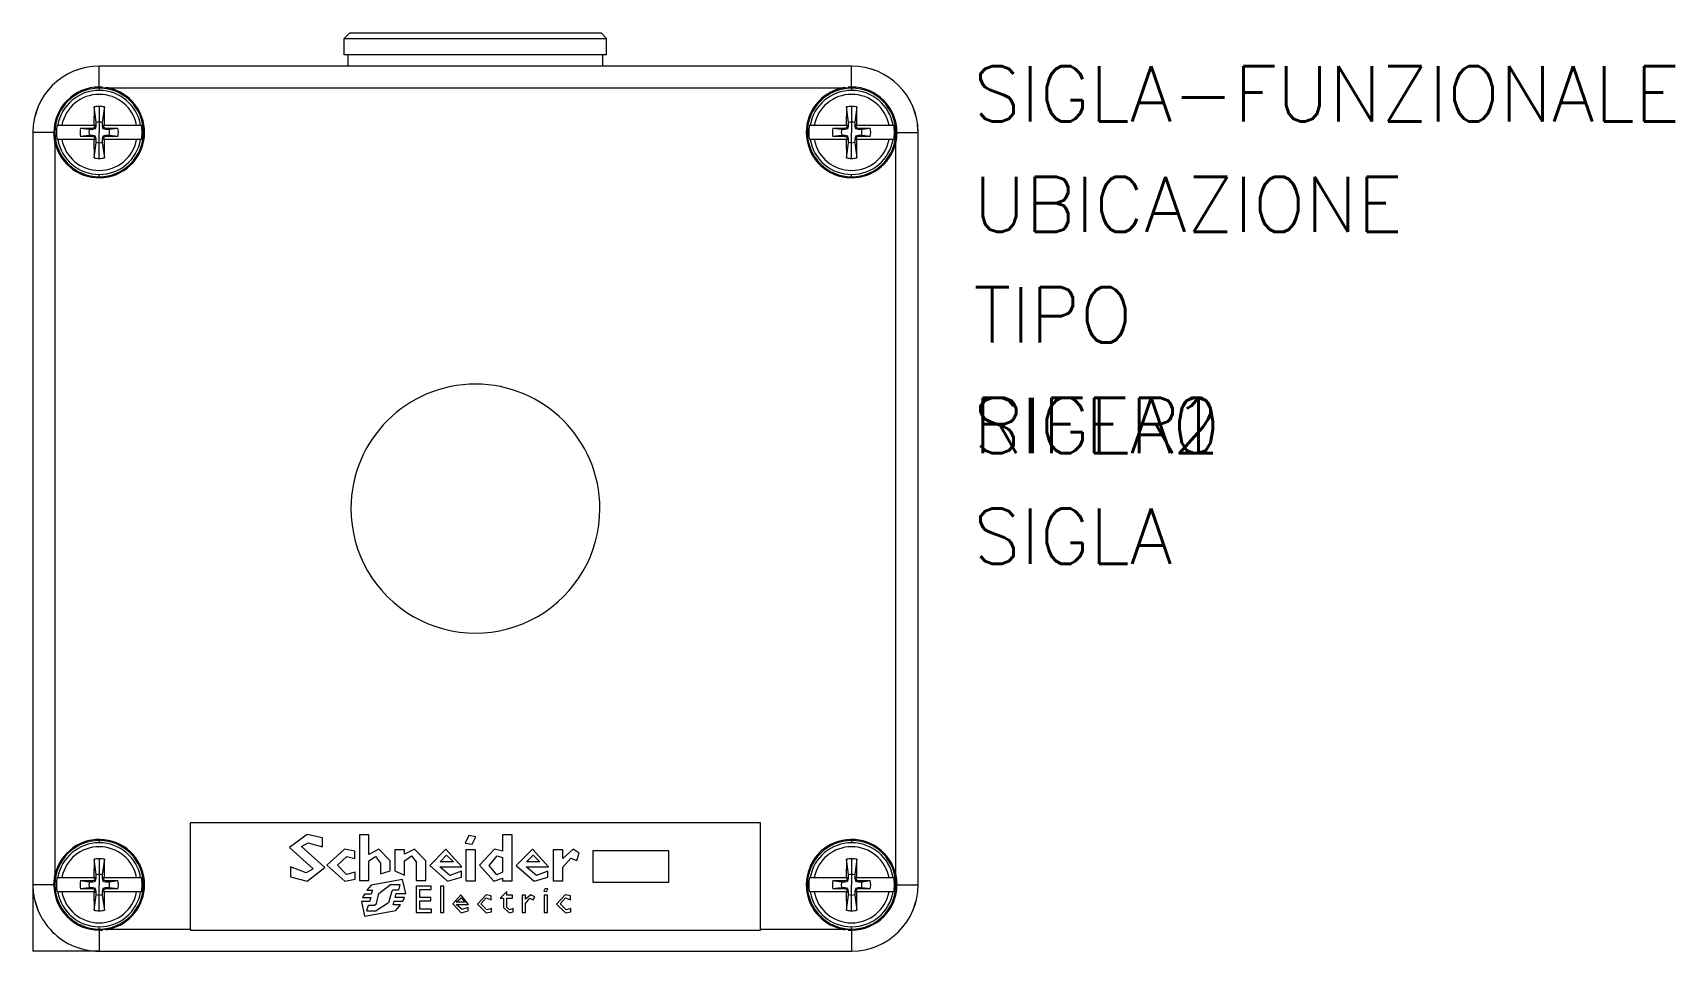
# Model space of a CAD drawing. Extents: x 0 to 74.2, y 0 to 41.5.
import ezdxf

# ---------------------------------------------------------------- set-up
doc = ezdxf.new("R2010")
doc.units = 0
doc.header["$LTSCALE"] = 4
doc.layers.get('0').update_dxf_attribs({"linetype": 'CONTINUOUS'})
doc.styles.get("Standard").update_dxf_attribs({"font": 'romans.shx'})

# ---------------------------------------------------------------- blocks, each defined once
blk = doc.blocks.new('FACEFEAT')
at = {"color": 0}
for p, q in [((34, 40), (-34, 40)), ((-34.65, 37.37), (-34.65, 37.81)), ((-34, 38), (-34, 38.1)), ((-33.35, 37.81), (-33.35, 37.37)), ((33.1, 38), (-33.1, 38)), ((33.35, 37.37), (33.35, 37.81)), ((34, 38), (34, 38.1)), ((34.65, 37.81), (34.65, 37.37)), ((-34.38, 34.6), (-34.38, 35.69)), ((-33.62, 35.69), (-33.62, 34.6)), ((33.62, 34.6), (33.62, 35.69)), ((34.38, 35.69), (34.38, 34.6)), ((-34.94, 34.28), (-34.58, 34.28)), ((-34.65, 34.48), (-34.65, 34.38)), ((-34.6, 34.38), (-34.65, 34.38)), ((-34.6, 34.38), (-34.43, 34.43)), ((-34.58, 34.28), (-34.6, 34.38)), ((-34.58, 34.28), (-34.34, 34.34)), ((-34.43, 34.43), (-34.38, 34.6)), ((-34.34, 34.34), (-34.43, 34.43)), ((-34.28, 34.58), (-34.38, 34.6)), ((-34.34, 34.34), (-34.28, 34.58)), ((-34.28, 34.58), (-34.28, 34.94)), ((-33.72, 34.94), (-33.72, 34.58)), ((-33.72, 34.58), (-33.62, 34.6)), ((-33.72, 34.58), (-33.66, 34.34)), ((-33.66, 34.34), (-33.57, 34.43)), ((-33.66, 34.34), (-33.42, 34.28)), ((-33.62, 34.6), (-33.57, 34.43)), ((-33.57, 34.43), (-33.4, 34.38)), ((-33.42, 34.28), (-33.4, 34.38)), ((-33.42, 34.28), (-33.06, 34.28)), ((-33.4, 34.38), (-33.35, 34.38)), ((-33.35, 34.48), (-33.35, 34.38)), ((33.06, 34.28), (33.42, 34.28)), ((33.35, 34.48), (33.35, 34.38)), ((33.4, 34.38), (33.35, 34.38)), ((33.4, 34.38), (33.57, 34.43)), ((33.42, 34.28), (33.4, 34.38)), ((33.42, 34.28), (33.66, 34.34)), ((33.57, 34.43), (33.62, 34.6)), ((33.66, 34.34), (33.57, 34.43)), ((33.72, 34.58), (33.62, 34.6)), ((33.66, 34.34), (33.72, 34.58)), ((33.72, 34.58), (33.72, 34.94)), ((34.28, 34.94), (34.28, 34.58)), ((34.28, 34.58), (34.38, 34.6)), ((34.28, 34.58), (34.34, 34.34)), ((34.34, 34.34), (34.43, 34.43)), ((34.34, 34.34), (34.58, 34.28)), ((34.38, 34.6), (34.43, 34.43)), ((34.43, 34.43), (34.6, 34.38)), ((34.58, 34.28), (34.6, 34.38)), ((34.58, 34.28), (34.94, 34.28)), ((34.6, 34.38), (34.65, 34.38)), ((34.65, 34.48), (34.65, 34.38)), ((-40, 34), (-40, -34)), ((-38, 34), (-37.8, 34)), ((-38, 33.1), (-38, -33.1)), ((-36.35, 34), (-34.93, 34)), ((-34.58, 33.72), (-34.94, 33.72)), ((-34.93, 34), (-34, 34)), ((-34.6, 33.62), (-34.65, 33.62)), ((-34.65, 33.52), (-34.65, 33.62)), ((-34.58, 33.72), (-34.6, 33.62)), ((-34.43, 33.57), (-34.6, 33.62)), ((-34.34, 33.66), (-34.58, 33.72)), ((-34.34, 33.66), (-34.43, 33.57)), ((-34.38, 33.4), (-34.43, 33.57)), ((-34.28, 33.42), (-34.38, 33.4)), ((-34.38, 32.31), (-34.38, 33.4)), ((-34.28, 33.42), (-34.34, 33.66)), ((-34.28, 33.06), (-34.28, 33.42)), ((-33.07, 34), (-34, 34)), ((-33.66, 33.66), (-33.72, 33.42)), ((-33.72, 33.42), (-33.62, 33.4)), ((-33.72, 33.42), (-33.72, 33.06)), ((-33.42, 33.72), (-33.66, 33.66)), ((-33.66, 33.66), (-33.57, 33.57)), ((-33.57, 33.57), (-33.62, 33.4)), ((-33.62, 33.4), (-33.62, 32.31)), ((-33.4, 33.62), (-33.57, 33.57)), ((-33.42, 33.72), (-33.4, 33.62)), ((-33.06, 33.72), (-33.42, 33.72)), ((-33.4, 33.62), (-33.35, 33.62)), ((-33.35, 33.52), (-33.35, 33.62)), ((-31.65, 34), (-33.07, 34)), ((-30, 34), (-30.2, 34)), ((30, 34), (30.2, 34)), ((31.65, 34), (33.07, 34)), ((33.42, 33.72), (33.06, 33.72)), ((33.07, 34), (34, 34)), ((33.4, 33.62), (33.35, 33.62)), ((33.35, 33.52), (33.35, 33.62)), ((33.42, 33.72), (33.4, 33.62)), ((33.57, 33.57), (33.4, 33.62)), ((33.66, 33.66), (33.42, 33.72)), ((33.66, 33.66), (33.57, 33.57)), ((33.62, 33.4), (33.57, 33.57)), ((33.72, 33.42), (33.62, 33.4)), ((33.62, 32.31), (33.62, 33.4)), ((33.72, 33.42), (33.66, 33.66)), ((33.72, 33.06), (33.72, 33.42)), ((34.93, 34), (34, 34)), ((34.34, 33.66), (34.28, 33.42)), ((34.28, 33.42), (34.38, 33.4)), ((34.28, 33.42), (34.28, 33.06)), ((34.58, 33.72), (34.34, 33.66)), ((34.34, 33.66), (34.43, 33.57)), ((34.43, 33.57), (34.38, 33.4)), ((34.38, 33.4), (34.38, 32.31)), ((34.6, 33.62), (34.43, 33.57)), ((34.58, 33.72), (34.6, 33.62)), ((34.94, 33.72), (34.58, 33.72)), ((34.6, 33.62), (34.65, 33.62)), ((34.65, 33.52), (34.65, 33.62)), ((36.35, 34), (34.93, 34)), ((38, 34), (37.8, 34)), ((38, 25.75), (38, 33.1)), ((40, -34), (40, 34)), ((-34.65, 30.19), (-34.65, 30.63)), ((-34, 30), (-34, 29.9)), ((-33.35, 30.63), (-33.35, 30.19)), ((33.35, 30.19), (33.35, 30.63)), ((34, 30), (34, 29.9)), ((34.65, 30.63), (34.65, 30.19)), ((38, 25.75), (28.4, 25.75)), ((28.4, 25.75), (28.4, -25.75)), ((38.1, -25.75), (38.1, 25.75)), ((33.75, 17.49), (30.94, 17.49)), ((30.94, 17.49), (30.94, 10.6)), ((33.75, 10.6), (33.75, 17.49)), ((-43, 11.35), (-42.5, 11.85)), ((-41, 11.85), (-42.5, 11.85)), ((-40, 11.5), (-41, 11.5)), ((30.94, 10.6), (33.75, 10.6)), ((31.81, 9.16), (31.13, 9.39)), ((30.83, 7.91), (30.83, 7.04)), ((31.64, 7.91), (30.83, 7.91)), ((33.63, 7.91), (32.42, 7.91)), ((33.63, 7.04), (33.63, 7.91)), ((35.35, 8.58), (35.01, 8.58)), ((36.46, 8.61), (36.15, 8.61)), ((30.83, 7.04), (33.63, 7.04)), ((32.38, 4.6), (32.38, 6.6)), ((33.31, 6.55), (32.77, 6.55)), ((34.94, 6.52), (34.94, 6.21)), ((36.52, 6.52), (34.94, 6.52)), ((34.94, 6.21), (36.52, 6.21)), ((36.52, 6.21), (36.52, 6.52)), ((31.92, 5.83), (31.92, 4.61)), ((35.3, 4.54), (34.94, 4.54)), ((34.94, 4.54), (34.94, 4.22)), ((35.36, 5.21), (35.09, 5.38)), ((36.52, 4.54), (35.69, 4.54)), ((36.52, 4.22), (36.52, 4.54)), ((33.63, 3.32), (29.5, 3.32)), ((29.5, 3.32), (29.5, 2.44)), ((33.63, 2.44), (33.63, 3.32)), ((34.94, 4.22), (36.52, 4.22)), ((35.22, 3.34), (34.94, 3.34)), ((34.94, 3.34), (34.94, 2.84)), ((35.22, 2.84), (35.22, 3.34)), ((36.44, 3.42), (36.15, 3.42)), ((29.5, 2.44), (30.96, 2.44)), ((31.53, 2.44), (32.87, 2.44)), ((33.41, 2.44), (33.63, 2.44)), ((34.61, 2.84), (35.22, 2.25)), ((34.94, 2.84), (34.61, 2.84)), ((36.03, 2.84), (35.22, 2.84)), ((35.22, 2.25), (35.22, 2.53)), ((35.22, 2.53), (36.05, 2.53)), ((33.63, 0), (30.84, 0)), ((30.84, 0), (30.84, -0.88)), ((33.63, -0.88), (33.63, 0)), ((35.35, 1.42), (35.01, 1.42)), ((36.46, 1.45), (36.15, 1.45)), ((30.84, -0.88), (33.63, -0.88)), ((32.38, -3.22), (32.38, -1.22)), ((33.31, -1.27), (32.77, -1.27)), ((35.57, -0.93), (35.57, -1.73)), ((35.77, -1.73), (35.77, -0.62)), ((36.36, -0.65), (36.06, -0.65)), ((31.92, -1.99), (31.92, -3.2)), ((36.52, -2.85), (34.12, -2.85)), ((34.12, -2.85), (34.12, -3.16)), ((36.52, -3.16), (36.52, -2.85)), ((34.12, -3.16), (36.52, -3.16)), ((34.12, -3.99), (34.12, -5.36)), ((34.43, -3.99), (34.12, -3.99)), ((34.43, -5.01), (34.43, -3.99)), ((35.46, -4.03), (35.15, -4.03)), ((35.15, -4.03), (35.15, -5.01)), ((35.46, -5.01), (35.46, -4.03)), ((36.52, -3.96), (36.21, -3.96)), ((36.21, -3.96), (36.21, -5.01)), ((36.52, -5.36), (36.52, -3.96)), ((33.62, -4.48), (31.85, -4.48)), ((31.93, -5.36), (33.62, -5.36)), ((33.62, -5.36), (33.62, -4.48)), ((34.12, -5.36), (36.52, -5.36)), ((35.15, -5.01), (34.43, -5.01)), ((36.21, -5.01), (35.46, -5.01)), ((31.24, -6.41), (30.84, -6.41)), ((30.84, -6.41), (30.84, -7.28)), ((30.84, -7.28), (32.74, -7.28)), ((33.14, -6.41), (31.83, -6.41)), ((33.99, -7.68), (33.99, -6.83)), ((33.99, -6.83), (34.49, -6.94)), ((34.49, -6.94), (34.49, -7.45)), ((34.8, -7.17), (34.8, -6.3)), ((35.14, -7.26), (34.8, -7.17)), ((35.14, -6.41), (35.14, -7.26)), ((35.47, -7.34), (35.47, -6.56)), ((35.81, -7.44), (35.47, -7.34)), ((35.81, -6.77), (35.81, -7.44)), ((32.74, -7.7), (31.85, -7.7)), ((32.04, -8.58), (33.02, -8.58)), ((34.57, -7.57), (35.63, -7.85)), ((35.7, -8.95), (34.78, -8.73)), ((31.25, -9.62), (29.5, -9.62)), ((29.5, -9.62), (29.5, -10.49)), ((33.62, -9.62), (31.85, -9.62)), ((33.62, -10.49), (33.62, -9.62)), ((34.5, -9.82), (34.5, -9.3)), ((34.5, -9.3), (34.84, -9.42)), ((34.84, -9.42), (34.84, -10.04)), ((35.16, -10.2), (35.16, -9.46)), ((35.16, -9.46), (35.51, -9.58)), ((35.51, -9.58), (35.51, -10.3)), ((35.83, -9.65), (35.83, -9.12)), ((36.37, -9.8), (35.83, -9.65)), ((36.37, -9.8), (36.37, -8.97)), ((-43, -11.35), (-42.5, -11.85)), ((-41, -11.85), (-42.5, -11.85)), ((-40, -11.5), (-41, -11.5)), ((29.5, -10.49), (33.62, -10.49)), ((31.62, -10.9), (30.97, -10.9)), ((33.49, -10.86), (32.86, -10.86)), ((30.58, -13.81), (29.77, -13.81)), ((32.39, -16.7), (33.28, -16.7)), ((38, -25.75), (28.4, -25.75)), ((38, -33.1), (38, -25.75)), ((-34.65, -30.63), (-34.65, -30.19)), ((-34, -30), (-34, -29.9)), ((-33.35, -30.19), (-33.35, -30.63)), ((33.35, -30.63), (33.35, -30.19)), ((34, -30), (34, -29.9)), ((34.65, -30.19), (34.65, -30.63)), ((-34.38, -33.4), (-34.38, -32.31)), ((-33.62, -32.31), (-33.62, -33.4)), ((33.62, -33.4), (33.62, -32.31)), ((34.38, -32.31), (34.38, -33.4)), ((-38, -34), (-37.8, -34)), ((-36.35, -34), (-34.93, -34)), ((-34.94, -33.72), (-34.58, -33.72)), ((-34.93, -34), (-34, -34)), ((-34.65, -33.52), (-34.65, -33.62)), ((-34.6, -33.62), (-34.65, -33.62)), ((-34.6, -33.62), (-34.43, -33.57)), ((-34.58, -33.72), (-34.6, -33.62)), ((-34.58, -33.72), (-34.34, -33.66)), ((-34.43, -33.57), (-34.38, -33.4)), ((-34.34, -33.66), (-34.43, -33.57)), ((-34.28, -33.42), (-34.38, -33.4)), ((-34.34, -33.66), (-34.28, -33.42)), ((-34.28, -33.42), (-34.28, -33.06)), ((-33.07, -34), (-34, -34)), ((-33.72, -33.06), (-33.72, -33.42)), ((-33.72, -33.42), (-33.62, -33.4)), ((-33.72, -33.42), (-33.66, -33.66)), ((-33.66, -33.66), (-33.57, -33.57)), ((-33.66, -33.66), (-33.42, -33.72)), ((-33.62, -33.4), (-33.57, -33.57)), ((-33.57, -33.57), (-33.4, -33.62)), ((-33.42, -33.72), (-33.4, -33.62)), ((-33.42, -33.72), (-33.06, -33.72)), ((-33.4, -33.62), (-33.35, -33.62)), ((-33.35, -33.52), (-33.35, -33.62)), ((-31.65, -34), (-33.07, -34)), ((-30, -34), (-30.2, -34)), ((30, -34), (30.2, -34)), ((31.65, -34), (33.07, -34)), ((33.06, -33.72), (33.42, -33.72)), ((33.07, -34), (34, -34)), ((33.35, -33.52), (33.35, -33.62)), ((33.4, -33.62), (33.35, -33.62)), ((33.4, -33.62), (33.57, -33.57)), ((33.42, -33.72), (33.4, -33.62)), ((33.42, -33.72), (33.66, -33.66)), ((33.57, -33.57), (33.62, -33.4)), ((33.66, -33.66), (33.57, -33.57)), ((33.72, -33.42), (33.62, -33.4)), ((33.66, -33.66), (33.72, -33.42)), ((33.72, -33.42), (33.72, -33.06)), ((34.93, -34), (34, -34)), ((34.28, -33.06), (34.28, -33.42)), ((34.28, -33.42), (34.38, -33.4)), ((34.28, -33.42), (34.34, -33.66)), ((34.34, -33.66), (34.43, -33.57)), ((34.34, -33.66), (34.58, -33.72)), ((34.38, -33.4), (34.43, -33.57)), ((34.43, -33.57), (34.6, -33.62)), ((34.58, -33.72), (34.6, -33.62)), ((34.58, -33.72), (34.94, -33.72)), ((34.6, -33.62), (34.65, -33.62)), ((34.65, -33.52), (34.65, -33.62)), ((36.35, -34), (34.93, -34)), ((38, -34), (37.8, -34)), ((-34.58, -34.28), (-34.94, -34.28)), ((-34.6, -34.38), (-34.65, -34.38)), ((-34.65, -34.48), (-34.65, -34.38)), ((-34.58, -34.28), (-34.6, -34.38)), ((-34.43, -34.43), (-34.6, -34.38)), ((-34.34, -34.34), (-34.58, -34.28)), ((-34.34, -34.34), (-34.43, -34.43)), ((-34.38, -34.6), (-34.43, -34.43)), ((-34.28, -34.58), (-34.38, -34.6)), ((-34.38, -35.69), (-34.38, -34.6)), ((-34.28, -34.58), (-34.34, -34.34)), ((-34.28, -34.94), (-34.28, -34.58)), ((-33.66, -34.34), (-33.72, -34.58)), ((-33.72, -34.58), (-33.62, -34.6)), ((-33.72, -34.58), (-33.72, -34.94)), ((-33.42, -34.28), (-33.66, -34.34)), ((-33.66, -34.34), (-33.57, -34.43)), ((-33.57, -34.43), (-33.62, -34.6)), ((-33.62, -34.6), (-33.62, -35.69)), ((-33.4, -34.38), (-33.57, -34.43)), ((-33.42, -34.28), (-33.4, -34.38)), ((-33.06, -34.28), (-33.42, -34.28)), ((-33.4, -34.38), (-33.35, -34.38)), ((-33.35, -34.48), (-33.35, -34.38)), ((33.42, -34.28), (33.06, -34.28)), ((33.4, -34.38), (33.35, -34.38)), ((33.35, -34.48), (33.35, -34.38)), ((33.42, -34.28), (33.4, -34.38)), ((33.57, -34.43), (33.4, -34.38)), ((33.66, -34.34), (33.42, -34.28)), ((33.66, -34.34), (33.57, -34.43)), ((33.62, -34.6), (33.57, -34.43)), ((33.72, -34.58), (33.62, -34.6)), ((33.62, -35.69), (33.62, -34.6)), ((33.72, -34.58), (33.66, -34.34)), ((33.72, -34.94), (33.72, -34.58)), ((34.34, -34.34), (34.28, -34.58)), ((34.28, -34.58), (34.38, -34.6)), ((34.28, -34.58), (34.28, -34.94)), ((34.58, -34.28), (34.34, -34.34)), ((34.34, -34.34), (34.43, -34.43)), ((34.43, -34.43), (34.38, -34.6)), ((34.38, -34.6), (34.38, -35.69)), ((34.6, -34.38), (34.43, -34.43)), ((34.58, -34.28), (34.6, -34.38)), ((34.94, -34.28), (34.58, -34.28)), ((34.6, -34.38), (34.65, -34.38)), ((34.65, -34.48), (34.65, -34.38)), ((-34.65, -37.81), (-34.65, -37.37)), ((-34, -38), (-34, -38.1)), ((-33.35, -37.37), (-33.35, -37.81)), ((-33.1, -38), (33.1, -38)), ((33.35, -37.81), (33.35, -37.37)), ((34, -38), (34, -38.1)), ((34.65, -37.37), (34.65, -37.81)), ((-34, -40), (34, -40))]:
    blk.add_line(p, q, dxfattribs=at)
for points in [[(-35.41, 39.83), (-36.35, 39.52)], [(-34, 40), (-34.68, 39.96)], [(-34, 38.1), (-34, 40)], [(34, 38.1), (34, 40)], [(36.35, 39.52), (35.41, 39.83)], [(-34.65, 37.74), (-34.65, 37.81)], [(-34.65, 37.37), (-34.65, 37.74)], [(-34.65, 34.48), (-34.65, 37.37)], [(-34, 38.1), (-33.1, 38)], [(-33.35, 37.81), (-33.35, 37.74)], [(-33.35, 37.74), (-33.35, 37.37)], [(-33.35, 37.37), (-33.35, 34.48)], [(33.1, 38), (34, 38.1)], [(33.35, 37.74), (33.35, 37.81)], [(33.35, 37.37), (33.35, 37.74)], [(33.35, 34.48), (33.35, 37.37)], [(34.65, 37.81), (34.65, 37.74)], [(34.65, 37.74), (34.65, 37.37)], [(34.65, 37.37), (34.65, 34.48)], [(-39.61, 36.12), (-39.76, 35.68)], [(-34.28, 34.94), (-34.38, 35.69)], [(-33.62, 35.69), (-33.72, 34.94)], [(33.72, 34.94), (33.62, 35.69)], [(34.38, 35.69), (34.28, 34.94)], [(39.76, 35.68), (39.61, 36.12)], [(-34.65, 34.48), (-36.3, 34.47)], [(-36.3, 34.47), (-34.94, 34.28)], [(-31.7, 34.47), (-33.35, 34.48)], [(-33.06, 34.28), (-31.7, 34.47)], [(33.35, 34.48), (31.7, 34.47)], [(31.7, 34.47), (33.06, 34.28)], [(36.3, 34.47), (34.65, 34.48)], [(34.94, 34.28), (36.3, 34.47)], [(-38.1, 34), (-40, 34)], [(-38, 33.1), (-38.1, 34)], [(-34.94, 33.72), (-36.3, 33.53)], [(-36.3, 33.53), (-34.65, 33.52)], [(-34.65, 30.63), (-34.65, 33.52)], [(-34.38, 32.31), (-34.28, 33.06)], [(-33.72, 33.06), (-33.62, 32.31)], [(-33.35, 33.52), (-31.7, 33.53)], [(-33.35, 33.52), (-33.35, 30.63)], [(-31.7, 33.53), (-33.06, 33.72)], [(33.06, 33.72), (31.7, 33.53)], [(31.7, 33.53), (33.35, 33.52)], [(33.35, 30.63), (33.35, 33.52)], [(33.62, 32.31), (33.72, 33.06)], [(34.28, 33.06), (34.38, 32.31)], [(34.65, 33.52), (36.3, 33.53)], [(34.65, 33.52), (34.65, 30.63)], [(36.3, 33.53), (34.94, 33.72)], [(38.1, 34), (38, 33.1)], [(38.1, 34), (40, 34)], [(-34.65, 30.26), (-34.65, 30.63)], [(-34.65, 30.19), (-34.65, 30.26)], [(-33.35, 30.63), (-33.35, 30.26)], [(-33.35, 30.26), (-33.35, 30.19)], [(33.35, 30.26), (33.35, 30.63)], [(33.35, 30.19), (33.35, 30.26)], [(34.65, 30.63), (34.65, 30.26)], [(34.65, 30.26), (34.65, 30.19)], [(38, 25.75), (38.1, 25.75)], [(-43, -11.35), (-43, -9.14), (-43, -3.49), (-43, 3.49), (-43, 9.14), (-43, 11.35)], [(-42.5, -11.85), (-42.5, -9.55), (-42.5, -3.64), (-42.5, 3.64), (-42.5, 9.55), (-42.5, 11.85)], [(-41, 11.85), (-41, 9.55), (-41, 3.64), (-41, -3.64), (-41, -9.55), (-41, -11.85)], [(31.13, 9.39), (30.78, 8.82)], [(31.61, 8.63), (31.81, 9.16)], [(30.78, 8.82), (31.64, 7.91)], [(32.42, 7.91), (31.61, 8.63)], [(35.01, 8.58), (34.9, 8.12)], [(34.9, 8.12), (35.76, 7.34)], [(35.19, 8.14), (35.35, 8.58)], [(35.73, 7.66), (35.19, 8.14)], [(36.26, 8.19), (35.73, 7.66)], [(35.76, 7.34), (36.55, 8.14)], [(36.15, 8.61), (36.26, 8.19)], [(36.55, 8.14), (36.46, 8.61)], [(32.38, 6.6), (30.78, 5.16)], [(32.77, 6.55), (33.16, 5.52)], [(33.68, 5.31), (33.31, 6.55)], [(34.37, 6.53), (34.33, 6.31)], [(34.33, 6.31), (34.57, 6.19)], [(34.6, 6.41), (34.37, 6.53)], [(34.57, 6.19), (34.6, 6.41)], [(30.78, 5.16), (32.25, 3.69)], [(31.31, 5.22), (31.92, 5.83)], [(31.92, 4.61), (31.31, 5.22)], [(32.25, 3.69), (33.68, 5.31)], [(33.16, 5.52), (32.38, 4.6)], [(35.09, 5.38), (34.9, 5)], [(34.9, 5), (35.3, 4.54)], [(35.2, 4.92), (35.36, 5.21)], [(35.69, 4.54), (35.2, 4.92)], [(36.27, 3.07), (36.03, 2.84)], [(36.05, 2.53), (36.55, 3.04)], [(36.15, 3.42), (36.27, 3.07)], [(36.55, 3.04), (36.44, 3.42)], [(30.96, 2.44), (30.78, 1.71)], [(30.78, 1.71), (32.23, 0.36)], [(31.37, 1.95), (31.53, 2.44)], [(32.25, 1.24), (31.37, 1.95)], [(32.23, 0.36), (33.68, 1.66)], [(33.1, 1.92), (32.25, 1.24)], [(32.87, 2.44), (33.1, 1.92)], [(33.68, 1.66), (33.41, 2.44)], [(29.66, 0.04), (29.55, -0.59)], [(30.34, -0.29), (29.66, 0.04)], [(32.23, 0.36), (32.23, 0.36)], [(35.01, 1.42), (34.9, 0.96)], [(34.9, 0.96), (35.76, 0.18)], [(35.19, 0.98), (35.35, 1.42)], [(35.73, 0.5), (35.19, 0.98)], [(36.26, 1.03), (35.73, 0.5)], [(35.76, 0.18), (36.55, 0.98)], [(36.15, 1.45), (36.26, 1.03)], [(36.55, 0.98), (36.46, 1.45)], [(29.55, -0.59), (30.23, -0.92)], [(30.23, -0.92), (30.34, -0.29)], [(32.38, -1.22), (30.78, -2.66)], [(32.77, -1.27), (33.16, -2.3)], [(33.68, -2.51), (33.31, -1.27)], [(35.77, -0.62), (34.9, -1.31)], [(34.9, -1.31), (35.71, -2.05)], [(35.17, -1.3), (35.57, -0.93)], [(35.57, -1.73), (35.17, -1.3)], [(35.71, -2.05), (36.55, -1.28)], [(36.25, -1.2), (35.77, -1.73)], [(36.06, -0.65), (36.25, -1.2)], [(36.55, -1.28), (36.36, -0.65)], [(30.78, -2.66), (32.25, -4.13)], [(31.31, -2.6), (31.92, -1.99)], [(31.92, -3.2), (31.31, -2.6)], [(32.25, -4.13), (33.68, -2.51)], [(33.16, -2.3), (32.38, -3.22)], [(31.85, -4.48), (30.78, -5.5)], [(30.78, -5.5), (31.24, -6.41)], [(31.37, -5.79), (31.93, -5.36)], [(31.83, -6.41), (31.37, -5.79)], [(32.74, -7.28), (33.14, -6.41)], [(34.8, -6.3), (33.53, -6.58)], [(33.53, -6.58), (34.04, -9.43)], [(35.47, -6.56), (35.14, -6.41)], [(36.32, -7.2), (35.81, -6.77)], [(36.84, -10.04), (36.32, -7.2)], [(31.85, -7.7), (30.78, -8.72)], [(30.78, -8.72), (31.25, -9.62)], [(31.43, -9.03), (32.04, -8.58)], [(33.02, -8.58), (32.74, -7.7)], [(34.78, -8.73), (33.99, -7.68)], [(34.49, -7.45), (34.57, -7.57)], [(35.63, -7.85), (36.37, -8.97)], [(31.85, -9.62), (31.43, -9.03)], [(34.04, -9.43), (34.5, -9.82)], [(34.84, -10.04), (35.16, -10.2)], [(35.51, -10.3), (36.84, -10.04)], [(35.83, -9.12), (35.7, -8.95)], [(30.97, -10.9), (30.78, -11.84)], [(30.78, -11.84), (32.24, -13.42)], [(31.43, -11.61), (31.62, -10.9)], [(32.23, -12.48), (31.43, -11.61)], [(33.06, -11.64), (32.23, -12.48)], [(32.24, -13.42), (33.68, -11.8)], [(32.86, -10.86), (33.06, -11.64)], [(33.68, -11.8), (33.49, -10.86)], [(29.77, -13.81), (29.45, -15.21)], [(30.21, -15.12), (30.58, -13.81)], [(32.43, -13.62), (30.55, -15.73)], [(30.64, -16.79), (32.55, -14.68)], [(33.68, -15.21), (32.43, -13.62)], [(32.55, -14.68), (32.93, -15.29)], [(29.45, -15.21), (30.64, -16.79)], [(30.55, -15.73), (30.21, -15.12)], [(32.93, -15.29), (32.39, -16.7)], [(33.28, -16.7), (33.68, -15.21)], [(38, -25.75), (38.1, -25.75)], [(-34.65, -30.26), (-34.65, -30.19)], [(-34.65, -30.63), (-34.65, -30.26)], [(-34.65, -33.52), (-34.65, -30.63)], [(-33.35, -30.19), (-33.35, -30.26)], [(-33.35, -30.26), (-33.35, -30.63)], [(-33.35, -30.63), (-33.35, -33.52)], [(33.35, -30.26), (33.35, -30.19)], [(33.35, -30.63), (33.35, -30.26)], [(33.35, -33.52), (33.35, -30.63)], [(34.65, -30.19), (34.65, -30.26)], [(34.65, -30.26), (34.65, -30.63)], [(34.65, -30.63), (34.65, -33.52)], [(-34.28, -33.06), (-34.38, -32.31)], [(-33.62, -32.31), (-33.72, -33.06)], [(33.72, -33.06), (33.62, -32.31)], [(34.38, -32.31), (34.28, -33.06)], [(-38.1, -34), (-40, -34)], [(-38.1, -34), (-38, -33.1)], [(-34.65, -33.52), (-36.3, -33.53)], [(-36.3, -33.53), (-34.94, -33.72)], [(-31.7, -33.53), (-33.35, -33.52)], [(-33.06, -33.72), (-31.7, -33.53)], [(33.35, -33.52), (31.7, -33.53)], [(31.7, -33.53), (33.06, -33.72)], [(36.3, -33.53), (34.65, -33.52)], [(34.94, -33.72), (36.3, -33.53)], [(38, -33.1), (38.1, -34)], [(38.1, -34), (40, -34)], [(-34.94, -34.28), (-36.3, -34.47)], [(-36.3, -34.47), (-34.65, -34.48)], [(-34.65, -37.37), (-34.65, -34.48)], [(-34.38, -35.69), (-34.28, -34.94)], [(-33.72, -34.94), (-33.62, -35.69)], [(-33.35, -34.48), (-31.7, -34.47)], [(-33.35, -34.48), (-33.35, -37.37)], [(-31.7, -34.47), (-33.06, -34.28)], [(33.06, -34.28), (31.7, -34.47)], [(31.7, -34.47), (33.35, -34.48)], [(33.35, -37.37), (33.35, -34.48)], [(33.62, -35.69), (33.72, -34.94)], [(34.28, -34.94), (34.38, -35.69)], [(34.65, -34.48), (36.3, -34.47)], [(34.65, -34.48), (34.65, -37.37)], [(36.3, -34.47), (34.94, -34.28)], [(-39.76, -35.68), (-39.61, -36.12)], [(39.61, -36.12), (39.76, -35.68)], [(-34.65, -37.74), (-34.65, -37.37)], [(-34.65, -37.81), (-34.65, -37.74)], [(-33.1, -38), (-34, -38.1)], [(-34, -38.1), (-34, -40)], [(-33.35, -37.37), (-33.35, -37.74)], [(-33.35, -37.74), (-33.35, -37.81)], [(34, -38.1), (33.1, -38)], [(33.35, -37.74), (33.35, -37.37)], [(33.35, -37.81), (33.35, -37.74)], [(34, -38.1), (34, -40)], [(34.65, -37.37), (34.65, -37.74)], [(34.65, -37.74), (34.65, -37.81)], [(-36.35, -39.52), (-35.41, -39.83)], [(34, -40), (34.68, -39.96)], [(35.41, -39.83), (36.35, -39.52)]]:
    blk.add_lwpolyline(points, dxfattribs=at)
for centre, radius, start, end in [((-34, 34), 6, 90, 180), ((-34, 34), 6, 90, 180), ((34, 34), 6, 0, 90), ((34, 34), 6, 0, 90), ((-34, 34), 4.1, 90, 180), ((-34, 34), 4, 0, 180), ((-34, 34), 3.8, 99.8496, 180), ((-34, 34), 3.44, 100.9056, 259.0944), ((-34, 34), 3.87, 80.3277, 99.6723), ((-34, 34), 4.1, 77.3196, 90), ((-34, 34), 4.1, 270, 77.3196), ((-34, 34), 3.8, 0, 80.1504), ((-34, 34), 3.44, 280.9056, 79.0944), ((34, 34), 4.1, 102.6804, 270), ((34, 34), 4, 0, 180), ((34, 34), 3.8, 99.8496, 180), ((34, 34), 3.44, 100.9056, 259.0944), ((34, 34), 4.1, 90, 102.6804), ((34, 34), 3.87, 80.3277, 99.6723), ((34, 34), 4.1, 0, 90), ((34, 34), 3.8, 0, 80.1504), ((34, 34), 3.44, 280.9056, 79.0944), ((-34, 34), 1.73, 77.162, 102.838), ((34, 34), 1.73, 77.162, 102.838), ((-34, 34), 2.35, 168.4202, 180), ((-34, 34), 0.934, 162.558, 180), ((-34, 34), 0.934, 72.558, 107.442), ((-34, 34), 0.934, 0, 17.442), ((-34, 34), 2.35, 0, 11.5798), ((34, 34), 2.35, 168.4202, 180), ((34, 34), 0.934, 162.558, 180), ((34, 34), 0.934, 72.558, 107.442), ((34, 34), 0.934, 0, 17.442), ((34, 34), 2.35, 0, 11.5798), ((-34, 34), 4.1, 180, 184.2309), ((-34, 34), 4.1, 188.4572, 192.6804), ((-34, 34), 4, 180, 0), ((-34, 34), 4.1, 192.6804, 270), ((-34, 34), 3.8, 180, 260.1504), ((-34, 34), 2.35, 180, 191.5798), ((-34, 34), 0.934, 180, 197.442), ((-34, 34), 0.934, 252.558, 287.442), ((-34, 34), 3.8, 279.8496, 0), ((-34, 34), 0.934, 342.558, 0), ((-34, 34), 2.35, 348.4202, 0), ((34, 34), 4, 180, 0), ((34, 34), 3.8, 180, 260.1504), ((34, 34), 2.35, 180, 191.5798), ((34, 34), 0.934, 180, 197.442), ((34, 34), 0.934, 252.558, 287.442), ((34, 34), 4.1, 270, 347.3196), ((34, 34), 3.8, 279.8496, 0), ((34, 34), 0.934, 342.558, 0), ((34, 34), 2.35, 348.4202, 0), ((34, 34), 4.1, 347.3196, 351.5428), ((34, 34), 4.1, 355.7691, 0), ((-34, 34), 1.73, 257.162, 282.838), ((34, 34), 1.73, 257.162, 282.838), ((-34, 34), 3.87, 260.3277, 279.6723), ((34, 34), 3.87, 260.3277, 279.6723), ((0, 0), 11.25, 90, 270), ((0, 0), 11.25, 270, 90), ((-34, -34), 4.1, 90, 167.3196), ((-34, -34), 4, 0, 180), ((-34, -34), 3.8, 99.8496, 180), ((-34, -34), 3.44, 100.9056, 259.0944), ((-34, -34), 3.87, 80.3277, 99.6723), ((-34, -34), 4.1, 282.6804, 90), ((-34, -34), 3.8, 0, 80.1504), ((-34, -34), 3.44, 280.9056, 79.0944), ((34, -34), 4.1, 90, 257.3196), ((34, -34), 4, 0, 180), ((34, -34), 3.8, 99.8496, 180), ((34, -34), 3.44, 100.9056, 259.0944), ((34, -34), 3.87, 80.3277, 99.6723), ((34, -34), 4.1, 12.6804, 90), ((34, -34), 3.8, 0, 80.1504), ((34, -34), 3.44, 280.9056, 79.0944), ((-34, -34), 1.73, 77.162, 102.838), ((34, -34), 1.73, 77.162, 102.838), ((-34, -34), 6, 180, 270), ((-34, -34), 6, 180, 270), ((-34, -34), 4.1, 175.7691, 180), ((-34, -34), 4.1, 180, 270), ((-34, -34), 4.1, 167.3196, 171.5428), ((-34, -34), 4, 180, 0), ((-34, -34), 3.8, 180, 260.1504), ((-34, -34), 2.35, 168.4202, 180), ((-34, -34), 2.35, 180, 191.5798), ((-34, -34), 0.934, 162.558, 180), ((-34, -34), 0.934, 180, 197.442), ((-34, -34), 0.934, 72.558, 107.442), ((-34, -34), 3.8, 279.8496, 0), ((-34, -34), 0.934, 0, 17.442), ((-34, -34), 0.934, 342.558, 0), ((-34, -34), 2.35, 0, 11.5798), ((-34, -34), 2.35, 348.4202, 0), ((34, -34), 4, 180, 0), ((34, -34), 3.8, 180, 260.1504), ((34, -34), 2.35, 168.4202, 180), ((34, -34), 2.35, 180, 191.5798), ((34, -34), 0.934, 162.558, 180), ((34, -34), 0.934, 180, 197.442), ((34, -34), 0.934, 72.558, 107.442), ((34, -34), 4.1, 270, 0), ((34, -34), 6, 270, 0), ((34, -34), 3.8, 279.8496, 0), ((34, -34), 0.934, 0, 17.442), ((34, -34), 0.934, 342.558, 0), ((34, -34), 2.35, 0, 11.5798), ((34, -34), 2.35, 348.4202, 0), ((34, -34), 4.1, 8.4572, 12.6804), ((34, -34), 4.1, 0, 4.2309), ((-34, -34), 0.934, 252.558, 287.442), ((34, -34), 0.934, 252.558, 287.442), ((-34, -34), 1.73, 257.162, 282.838), ((34, -34), 1.73, 257.162, 282.838), ((-34, -34), 3.87, 260.3277, 279.6723), ((34, -34), 3.87, 260.3277, 279.6723)]:
    blk.add_arc(centre, radius, start, end, dxfattribs=at)

msp = doc.modelspace()

# ---------------------------------------------------------------- linework, layer by layer
at = {"color": 7}
for p in [(0, 3), (3, 0)]:
    msp.add_line(p, (0, 0), dxfattribs=at)

# ---------------------------------------------------------------- block references
at = {"color": 7, "xscale": 0.5, "yscale": 0.5, "zscale": 0.5, "rotation": 270}
msp.add_blockref('FACEFEAT', (20, 20), dxfattribs=at)

# ---------------------------------------------------------------- texts
at = {"color": 3}
for tag, p, s, flags in [('SIGLA-FUNZIONALE', (42.5, 37.5), '', 9), ('UBICAZIONE', (42.5, 32.5), '', 8), ('TIPO', (42.5, 27.5), '', 9), ('SIGLA0', (42.5, 22.5), '', 9), ('SIGLA1', (42.5, 22.5), '', 9), ('SIGLA2', (42.5, 22.5), '', 9), ('RIFER', (42.5, 22.5), 'RIFER ?', 8), ('SIGLA', (42.5, 17.5), 'SIGLA ?', 8)]:
    msp.add_attdef(tag, p, s, height=2.5, dxfattribs=dict(at, flags=flags))
at = {"color": 7, "flags": 9}
for tag, s in [('TIPOSIG', '3'), ('POSIZIONE', ''), ('P-TABELLA', ''), ('T-TABELLA', ''), ('H-TABELLA', ''), ('CODICE', '1xNNN'), ('NOTE1', ''), ('NOTE2', ''), ('DEN1', ''), ('DEN1-A', ''), ('DEN1-TRAD-ID', '')]:
    msp.add_attdef(tag, (0, 0), s, height=0.000000005, dxfattribs=at)

doc.saveas('drawing.dxf')
